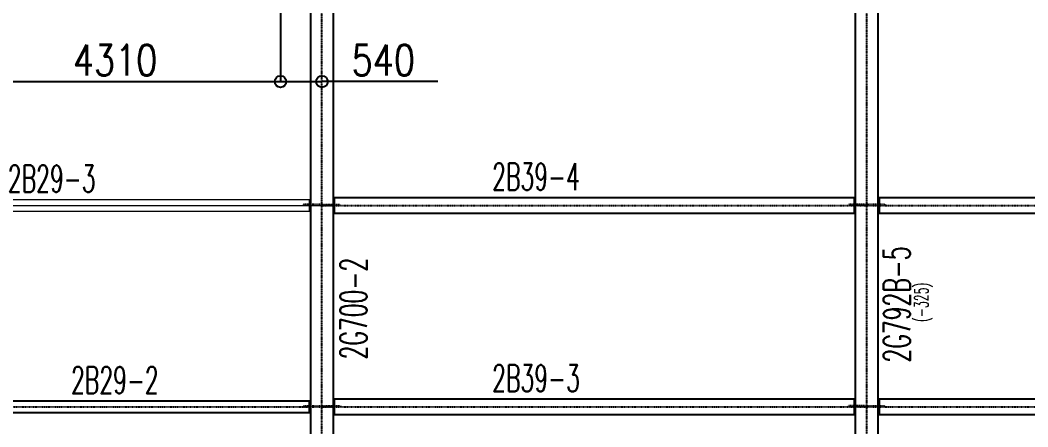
# Model space of a CAD drawing. Header units: millimetres. Extents: x -87051 to 180003, y -2961 to 97158.
# Drawn here: x -79309 to -66177, y 31966 to 37265 of the extents above; entities that cross this region are included whole.
import ezdxf
from ezdxf.enums import TextEntityAlignment as Align

# ---------------------------------------------------------------- set-up
doc = ezdxf.new("R2010")
doc.units = ezdxf.units.MM
doc.header["$LTSCALE"] = 0.2
doc.linetypes.add('CENTER', pattern=[2, 1.25, -0.25, 0.25, -0.25])
doc.linetypes.add('HIDDEN', pattern=[0.375, 0.25, -0.125])
doc.layers.add('S-撤去', color=5, linetype='Continuous', lineweight=9, true_color=0x0000ff)
doc.styles.get("Standard").update_dxf_attribs({"font": 'simplex.shx', "width": 0.8, "height": 700, "bigfont": 'extfont2.shx'})

msp = doc.modelspace()

# ---------------------------------------------------------------- linework, layer by layer
at = {"color": 8, "linetype": 'CENTER'}
for p, q in [((-75376, 16438.1), (-75376, 49550.6)), ((-68276, 16438.1), (-68276, 49550.6))]:
    msp.add_line(p, q, dxfattribs=at)
at = {"color": 8, "linetype": 'Continuous'}
for p, q in [((-75916, 40000.6), (-75916, 36463.6)), ((-75526, 38695.6), (-75526, 30505.6)), ((-75226, 30505.6), (-75226, 38695.6)), ((-68426, 38695.6), (-68426, 30805.6)), ((-68126, 30805.6), (-68126, 38695.6)), ((-80226, 36463.6), (-75916, 36463.6)), ((-75916, 36463.6), (-75376, 36463.6)), ((-73867.4, 36463.6), (-75376, 36463.6)), ((-75216, 34950.1), (-75216, 34751.1)), ((-68436, 34950.1), (-75216, 34950.1)), ((-68436, 34751.1), (-68436, 34950.1)), ((-68116, 34950.1), (-68116, 34751.1)), ((-60436, 34950.1), (-68116, 34950.1)), ((-75526, 34862.4), (-75536, 34862.4)), ((-75526, 34853.4), (-75536, 34853.4)), ((-75226, 34863.1), (-75216, 34863.1)), ((-75226, 34854.1), (-75216, 34854.1)), ((-68426, 34863.1), (-68436, 34863.1)), ((-68426, 34854.1), (-68436, 34854.1)), ((-68126, 34866.6), (-68116, 34866.6)), ((-68126, 34854.6), (-68116, 34854.6)), ((-75216, 34751.1), (-68436, 34751.1)), ((-68116, 34751.1), (-60436, 34751.1)), ((-75216, 32325.1), (-75216, 32126.1)), ((-68436, 32325.1), (-75216, 32325.1)), ((-68436, 32126.1), (-68436, 32325.1)), ((-68116, 32325.1), (-68116, 32126.1)), ((-60436, 32325.1), (-68116, 32325.1)), ((-75536, 32300.1), (-79836, 32300.1)), ((-75536, 32151.1), (-75536, 32300.1)), ((-75526, 32237.4), (-75536, 32237.4)), ((-75526, 32228.4), (-75536, 32228.4)), ((-75226, 32238.1), (-75216, 32238.1)), ((-75226, 32229.1), (-75216, 32229.1)), ((-68426, 32238.1), (-68436, 32238.1)), ((-68426, 32229.1), (-68436, 32229.1)), ((-68126, 32241.6), (-68116, 32241.6)), ((-68126, 32229.6), (-68116, 32229.6)), ((-79836, 32151.1), (-75536, 32151.1)), ((-75216, 32126.1), (-68436, 32126.1)), ((-68116, 32126.1), (-60436, 32126.1))]:
    msp.add_line(p, q, dxfattribs=at)
at = {"color": 8, "linetype": 'HIDDEN'}
for p, q in [((-75536, 34862.4), (-75616, 34862.4)), ((-75616, 34862.4), (-75616, 34853.4)), ((-75536, 34853.4), (-75616, 34853.4)), ((-75382.5, 34862.4), (-75526, 34862.4)), ((-75382.5, 34853.4), (-75526, 34853.4)), ((-75382.5, 34862.4), (-75382.5, 34853.4)), ((-75376, 34850.6), (-68276, 34850.6)), ((-75369.5, 34863.1), (-75226, 34863.1)), ((-75369.5, 34863.1), (-75369.5, 34854.1)), ((-75369.5, 34854.1), (-75226, 34854.1)), ((-75216, 34863.1), (-75136, 34863.1)), ((-75216, 34854.1), (-75136, 34854.1)), ((-75136, 34863.1), (-75136, 34854.1)), ((-68436, 34863.1), (-68516, 34863.1)), ((-68516, 34863.1), (-68516, 34854.1)), ((-68436, 34854.1), (-68516, 34854.1)), ((-68283, 34863.1), (-68426, 34863.1)), ((-68283, 34854.1), (-68426, 34854.1)), ((-68283, 34863.1), (-68283, 34854.1)), ((-68276, 34850.6), (-60276, 34850.6)), ((-68269, 34866.6), (-68126, 34866.6)), ((-68269, 34866.6), (-68269, 34854.6)), ((-68269, 34854.6), (-68126, 34854.6)), ((-68116, 34866.6), (-68036, 34866.6)), ((-68116, 34854.6), (-68036, 34854.6)), ((-68036, 34866.6), (-68036, 34854.6)), ((-79996, 32225.6), (-75376, 32225.6)), ((-75536, 32237.4), (-75616, 32237.4)), ((-75616, 32237.4), (-75616, 32228.4)), ((-75536, 32228.4), (-75616, 32228.4)), ((-75382.5, 32237.4), (-75526, 32237.4)), ((-75382.5, 32228.4), (-75526, 32228.4)), ((-75382.5, 32237.4), (-75382.5, 32228.4)), ((-75376, 32225.6), (-68276, 32225.6)), ((-75369.5, 32238.1), (-75226, 32238.1)), ((-75369.5, 32238.1), (-75369.5, 32229.1)), ((-75369.5, 32229.1), (-75226, 32229.1)), ((-75216, 32238.1), (-75136, 32238.1)), ((-75216, 32229.1), (-75136, 32229.1)), ((-75136, 32238.1), (-75136, 32229.1)), ((-68436, 32238.1), (-68516, 32238.1)), ((-68516, 32238.1), (-68516, 32229.1)), ((-68436, 32229.1), (-68516, 32229.1)), ((-68283, 32238.1), (-68426, 32238.1)), ((-68283, 32229.1), (-68426, 32229.1)), ((-68283, 32238.1), (-68283, 32229.1)), ((-68276, 32225.6), (-60276, 32225.6)), ((-68269, 32241.6), (-68126, 32241.6)), ((-68269, 32241.6), (-68269, 32229.6)), ((-68269, 32229.6), (-68126, 32229.6)), ((-68116, 32241.6), (-68036, 32241.6)), ((-68116, 32229.6), (-68036, 32229.6)), ((-68036, 32241.6), (-68036, 32229.6))]:
    msp.add_line(p, q, dxfattribs=at)
at = {"color": 8, "linetype": 'Continuous'}
for centre in [(-75916, 36463.6), (-75916, 36463.6), (-75376, 36463.6)]:
    msp.add_circle(centre, 75, dxfattribs=at)
at = {"layer": 'S-撤去', "linetype": 'HIDDEN', "ltscale": 5}
msp.add_line((-79996, 34850.6), (-75376, 34850.6), dxfattribs=at)
at = {"layer": 'S-撤去', "linetype": 'Continuous'}
for p, q in [((-75536, 34925.1), (-79836, 34925.1)), ((-75536, 34776.1), (-75536, 34925.1)), ((-79836, 34776.1), (-75536, 34776.1))]:
    msp.add_line(p, q, dxfattribs=at)

# ---------------------------------------------------------------- texts
at = {"color": 8, "width": 0.8}
msp.add_text('4310', height=400, dxfattribs=at).set_placement((-78071, 36543.6), align=Align.CENTER)
at = {"color": 8}
for s, height, width, p in [('540', 400, 0.8, (-74987.4, 36543.6)), ('2B39-4', 350, 0.6, (-73158, 35050.1)), ('2B29-2', 350, 0.6, (-78646, 32400.1)), ('2B39-3', 350, 0.6, (-73158, 32425.1))]:
    msp.add_text(s, height=height, dxfattribs=dict(at, width=width)).set_placement(p)
at = {"color": 8, "width": 0.6}
for s, height, p in [('2G792B-5', 350, (-67709.5, 32804.3)), ('2G700-2', 350, (-74790.6, 32844.5)), ('(-325)', 175, (-67478.2, 33332.9))]:
    msp.add_text(s, height=height, rotation=90, dxfattribs=at).set_placement(p)
at = {"layer": 'S-撤去', "width": 0.6}
msp.add_text('2B29-3', height=350, dxfattribs=at).set_placement((-79469.1, 35025.1))

doc.saveas('drawing.dxf')
